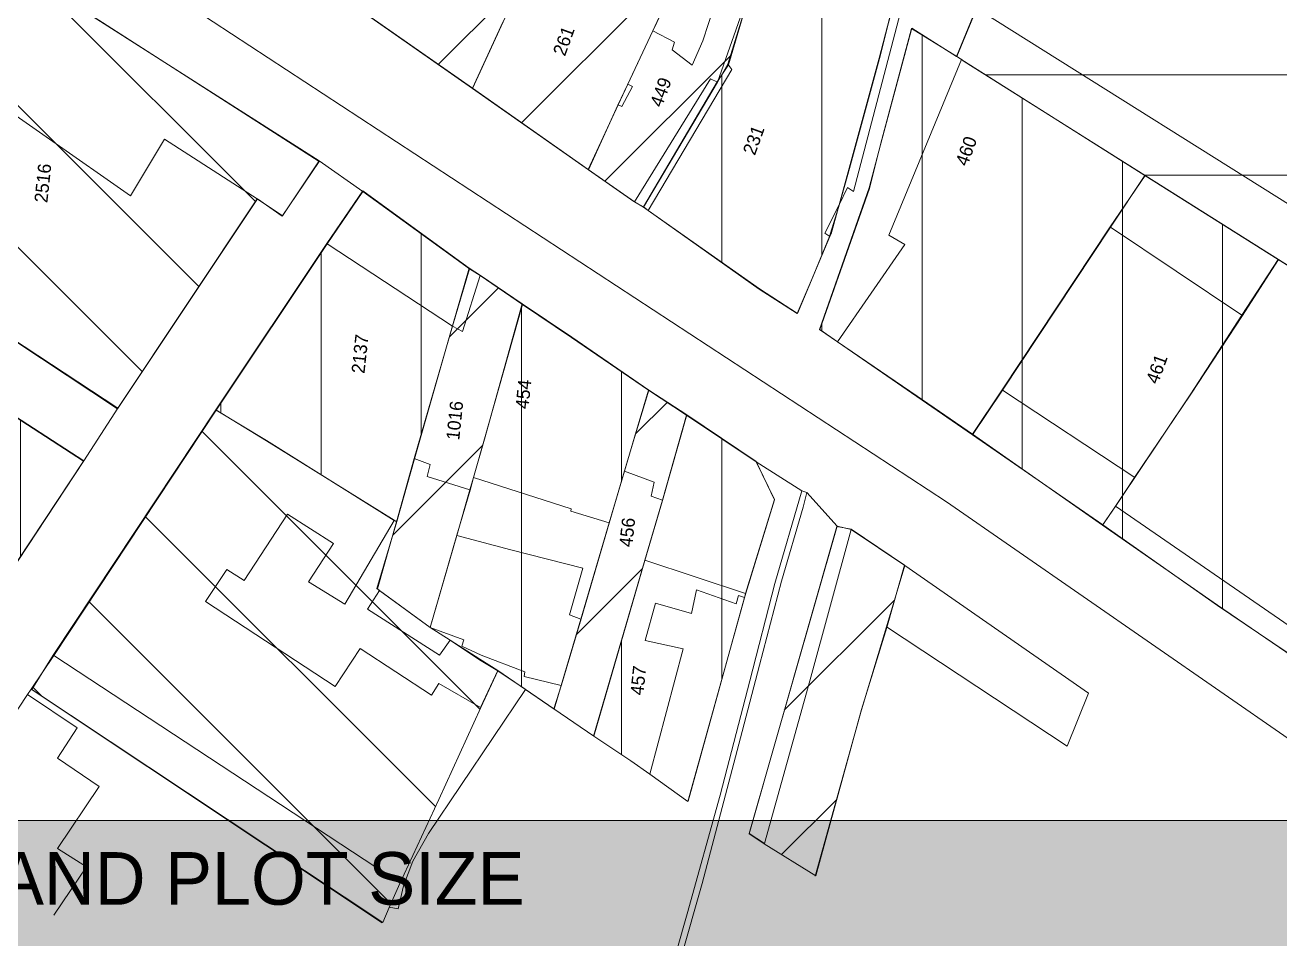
# Model space of a CAD drawing. Header units: metres. Extents: x -334141 to -333355, y -28147 to -27441.
# Drawn here: x -334022.3 to -333902.9, y -28019 to -27932.1 of the extents above; entities that cross this region are included whole.
import ezdxf

# ---------------------------------------------------------------- set-up
doc = ezdxf.new("R2010")
doc.units = ezdxf.units.M
for name, color, linetype, lineweight, true_color in [('EB-04-GRAIN-285-886', 7, 'CONTINUOUS', 18, 0xded5c8), ('EB-04-GRAIN-886-2329', 7, 'CONTINUOUS', 18, 0xc8bcac), ('EB-04-GRAIN-OVER-2329', 7, 'CONTINUOUS', 18, 0x9a856d), ('EB-04-GRAIN-UNDER-285', 7, 'CONTINUOUS', 18, 0xeee9e1), ('EB-BASE-DIVIDING', 7, 'CONTINUOUS', 18, 0xc8bcac), ('EB-BASE-PARCEL-NUMBERS', 7, 'CONTINUOUS', 9, 0x8a8d90), ('EB-BASE-PARCELS', 7, 'CONTINUOUS', 18, 0x8a8d90), ('EB-BASE-SHEETS', 7, 'CONTINUOUS', 9, 0xded8cf), ('EB-BASE-STRUCTURES', 7, 'CONTINUOUS', 18, 0x4e504d), ('EB-KEY-BACKGROUND', 7, 'CONTINUOUS', 0, 0xf4f2ed), ('EB-KEY-TEXT', 7, 'CONTINUOUS', 13, 0x151515)]:
    doc.layers.add(name, color=color, linetype=linetype, lineweight=lineweight, true_color=true_color)
doc.styles.add('OD-INTER', font='Inter.ttf')

msp = doc.modelspace()

# ---------------------------------------------------------------- hatches: boundary and pattern name
at = {"layer": 'EB-04-GRAIN-285-886', "transparency": 33554630}
h = msp.add_hatch(dxfattribs=at)
h.set_pattern_fill('ANSI31', color=256, scale=3, angle=45)
h.paths.add_polyline_path([(-333963.45, -27949.35), (-333956.45, -27937.49), (-333955.38, -27935.87), (-333953.48, -27929.38), (-333951.8, -27923.78), (-333939.29, -27928.44), (-333941.01, -27935.26), (-333943.88, -27945.71), (-333944.83, -27949.12), (-333945.67, -27951.86), (-333945.77, -27952.19), (-333947.49, -27956.35), (-333948.81, -27959.52), (-333952.43, -27957.17), (-333963, -27949.7), (-333963.45, -27949.35)])
h = msp.add_hatch(dxfattribs=at)
h.set_pattern_fill('ANSI31', color=256, scale=3, angle=45)
h.paths.add_polyline_path([(-333933.69, -27935.08), (-333933.23, -27935.32), (-333932.96, -27935.55), (-333915.75, -27946.37), (-333919.07, -27951.25), (-333929.34, -27966.76), (-333932.18, -27970.99), (-333937.42, -27967.36), (-333945.01, -27962.21), (-333946.73, -27961.04), (-333942, -27947.55), (-333940.93, -27943.48), (-333937.94, -27932.38), (-333933.69, -27935.08)])
h = msp.add_hatch(dxfattribs=at)
h.set_pattern_fill('ANSI31', color=256, scale=3, angle=45)
h.paths.add_polyline_path([(-333915.75, -27946.37), (-333903.08, -27954.37), (-333906.5, -27959.68), (-333911.4, -27967.17), (-333916.77, -27975.09), (-333918.53, -27977.8), (-333919.8, -27979.64), (-333932.18, -27970.99), (-333929.34, -27966.76), (-333919.07, -27951.25), (-333915.75, -27946.37)])
h = msp.add_hatch(dxfattribs=at)
h.set_pattern_fill('ANSI31', color=256, scale=3, angle=45)
h.paths.add_polyline_path([(-333993.57, -27952.84), (-333990.15, -27947.85), (-333980.04, -27955.2), (-333981.62, -27960.69), (-333985.22, -27973.33), (-333986.91, -27979.27), (-333987.18, -27979.15), (-333999.32, -27971.61), (-334004.12, -27968.67), (-333993.57, -27952.84)])
h = msp.add_hatch(dxfattribs=at)
h.set_pattern_fill('ANSI31', color=256, scale=3, angle=45)
h.paths.add_polyline_path([(-333896.01, -27958.83), (-333885.06, -27965.88), (-333881.53, -27968.23), (-333881.82, -27968.55), (-333895.81, -27989.81), (-333898.74, -27994.15), (-333902.36, -27991.69), (-333908.87, -27987.24), (-333919.8, -27979.64), (-333918.53, -27977.8), (-333916.77, -27975.09), (-333911.4, -27967.17), (-333906.5, -27959.68), (-333903.08, -27954.37), (-333896.01, -27958.83)])
h = msp.add_hatch(dxfattribs=at)
h.set_pattern_fill('ANSI31', color=256, scale=3, angle=45)
h.paths.add_polyline_path([(-333981.21, -27980.58), (-333979.95, -27976.3), (-333979.63, -27975.09), (-333978.58, -27971.46), (-333974.98, -27958.6), (-333970.27, -27961.76), (-333962.95, -27966.79), (-333964.31, -27971.3), (-333965.26, -27974.48), (-333966.73, -27979.43), (-333969.37, -27988.55), (-333971.25, -27994.81), (-333971.98, -27997.11), (-333974.7, -27995.24), (-333977.32, -27993.48), (-333979.04, -27992.42), (-333981.84, -27990.55), (-333983.75, -27989.37), (-333981.21, -27980.58)])
h = msp.add_hatch(dxfattribs=at)
h.set_pattern_fill('ANSI31', color=256, scale=3, angle=45)
h.paths.add_polyline_path([(-334026.97, -27989.07), (-334046.79, -27976.04), (-334046.3, -27975.28), (-334046.1, -27974.96), (-334043.44, -27970.5), (-334036.69, -27960.3), (-334022.68, -27969.68), (-334016.7, -27973.55), (-334022.96, -27982.99), (-334026.28, -27987.98), (-334026.97, -27989.07)])
h = msp.add_hatch(dxfattribs=at)
h.set_pattern_fill('ANSI31', color=256, scale=3, angle=45)
h.paths.add_polyline_path([(-333968.19, -27999.69), (-333963.34, -27982.99), (-333961.66, -27977.27), (-333959.33, -27969.14), (-333952.73, -27973.59), (-333951.01, -27977.21), (-333953.73, -27986.1), (-333953.84, -27986.54), (-333959.24, -28005.89), (-333962.85, -28003.32), (-333964.66, -28002.03), (-333968.19, -27999.69)])
at = {"layer": 'EB-04-GRAIN-886-2329', "transparency": 33554630}
h = msp.add_hatch(dxfattribs=at)
h.set_pattern_fill('ANSI31', color=256, scale=3, angle=90)
h.paths.add_polyline_path([(-334037.63, -27952.61), (-334027.65, -27937.53), (-334023.84, -27931.78), (-334021.19, -27927.77), (-333994.31, -27945.04), (-333997.83, -27950.24), (-334000.17, -27948.61), (-334013.47, -27968.56), (-334037.63, -27952.61)])
h = msp.add_hatch(dxfattribs=at)
h.set_pattern_fill('ANSI31', color=256, scale=3, angle=90)
h.paths.add_polyline_path([(-333986.91, -27979.27), (-333988.8, -27985.64), (-333988.53, -27985.87), (-333983.75, -27989.37), (-333981.84, -27990.55), (-333979.04, -27992.42), (-333977.32, -27993.48), (-333978.92, -27996.98), (-333982.93, -28005.72), (-333986.64, -28013.69), (-333987.65, -28015.99), (-333988.25, -28017.41), (-334021.63, -27995.25), (-334019.58, -27991.99), (-334004.12, -27968.67), (-333999.32, -27971.61), (-333987.18, -27979.15), (-333986.91, -27979.27)])
at = {"layer": 'EB-04-GRAIN-OVER-2329', "transparency": 33554630}
h = msp.add_hatch(dxfattribs=at)
h.set_pattern_fill('ANSI31', color=256, scale=3, angle=135)
h.paths.add_polyline_path([(-333863.11, -27973.54), (-333866.04, -27977.88), (-333866.59, -27977.63), (-333868.85, -27976.22), (-333869.12, -27975.99), (-333881.26, -27968.35), (-333881.53, -27968.23), (-333885.06, -27965.88), (-333896.01, -27958.83), (-333903.08, -27954.37), (-333915.75, -27946.37), (-333932.96, -27935.55), (-333933.23, -27935.32), (-333933.69, -27935.08), (-333930.75, -27927.86), (-333921.15, -27905.22), (-333915.39, -27891.43), (-333912.25, -27883.88), (-333911.04, -27881.15), (-333905.79, -27868.79), (-333904.28, -27865.18), (-333902.76, -27861.46), (-333886.71, -27868.47), (-333865.47, -27877.76), (-333875.94, -27899.15), (-333860.08, -27906.15), (-333850.33, -27910.49), (-333827.54, -27920.62), (-333831.06, -27925.83), (-333847.38, -27950.12), (-333850.7, -27954.99), (-333863.11, -27973.54)])
at = {"layer": 'EB-04-GRAIN-UNDER-285', "transparency": 33554630}
h = msp.add_hatch(dxfattribs=at)
h.set_pattern_fill('ANSI31', color=256, scale=3)
h.paths.add_polyline_path([(-333972.62, -27923.27), (-333973.51, -27925.01), (-333973.61, -27925.23), (-333975.61, -27929.27), (-333976.81, -27931.78), (-333979.71, -27938.12), (-333990.74, -27930.4), (-333987.33, -27923.19), (-333983.75, -27916.1), (-333981.75, -27917.17), (-333979.93, -27918.13), (-333979.21, -27918.49), (-333977.02, -27919.56), (-333976.93, -27919.68), (-333975.3, -27920.51), (-333974.75, -27920.75), (-333972.11, -27921.96), (-333972.62, -27923.27)])
h = msp.add_hatch(dxfattribs=at)
h.set_pattern_fill('ANSI31', color=256, scale=3)
h.paths.add_polyline_path([(-333960.78, -27928.9), (-333961.78, -27930.98), (-333962.58, -27932.62), (-333964.98, -27937.75), (-333965.88, -27939.71), (-333968.69, -27945.83), (-333979.71, -27938.12), (-333976.81, -27931.78), (-333975.61, -27929.27), (-333973.61, -27925.23), (-333973.51, -27925.01), (-333972.62, -27923.27), (-333960.78, -27928.9)])
h = msp.add_hatch(dxfattribs=at)
h.set_pattern_fill('ANSI31', color=256, scale=3)
h.paths.add_polyline_path([(-333956.45, -27937.49), (-333963.45, -27949.35), (-333964.36, -27948.87), (-333968.69, -27945.83), (-333965.88, -27939.71), (-333964.98, -27937.75), (-333962.58, -27932.62), (-333961.78, -27930.98), (-333960.78, -27928.9), (-333959.78, -27926.72), (-333953.48, -27929.38), (-333955.38, -27935.87), (-333956.45, -27937.49)])
h = msp.add_hatch(dxfattribs=at)
h.set_pattern_fill('ANSI31', color=256, scale=3)
h.paths.add_polyline_path([(-333981.62, -27960.69), (-333980.04, -27955.2), (-333978.95, -27955.9), (-333974.98, -27958.6), (-333978.58, -27971.46), (-333979.63, -27975.09), (-333979.95, -27976.3), (-333981.21, -27980.58), (-333983.75, -27989.37), (-333988.53, -27985.87), (-333988.8, -27985.64), (-333986.91, -27979.27), (-333985.22, -27973.33), (-333981.62, -27960.69)])
h = msp.add_hatch(dxfattribs=at)
h.set_pattern_fill('ANSI31', color=256, scale=3)
h.paths.add_polyline_path([(-333971.98, -27997.11), (-333971.25, -27994.81), (-333969.37, -27988.55), (-333966.73, -27979.43), (-333965.26, -27974.48), (-333964.31, -27971.3), (-333962.95, -27966.79), (-333959.33, -27969.14), (-333961.66, -27977.27), (-333963.34, -27982.99), (-333968.19, -27999.69), (-333971.98, -27997.11)])
h = msp.add_hatch(dxfattribs=at)
h.set_pattern_fill('ANSI31', color=256, scale=3)
h.paths.add_polyline_path([(-333945.08, -27979.75), (-333943.7, -27980.02), (-333938.63, -27983.42), (-333940.33, -27989.35), (-333942.73, -27997.15), (-333947.08, -28012.98), (-333951.98, -28009.92), (-333953.42, -28008.98), (-333945.08, -27979.75)])
at = {"layer": 'EB-KEY-BACKGROUND', "transparency": 33554687}
msp.add_hatch(color=256, dxfattribs=at).paths.add_polyline_path([(-334064.11, -28007.72), (-333479.11, -28007.72), (-333479.11, -28147.22), (-334064.11, -28147.22)])

# ---------------------------------------------------------------- linework, layer by layer
at = {"layer": 'EB-04-GRAIN-285-886'}
for points in [[(-333963.45, -27949.35), (-333956.45, -27937.49), (-333955.38, -27935.87), (-333953.48, -27929.38), (-333951.8, -27923.78), (-333939.29, -27928.44), (-333941.01, -27935.26), (-333943.88, -27945.71), (-333944.83, -27949.12), (-333945.67, -27951.86), (-333945.77, -27952.19), (-333947.49, -27956.35), (-333948.81, -27959.52), (-333952.43, -27957.17), (-333963, -27949.7), (-333963.45, -27949.35)], [(-333933.69, -27935.08), (-333933.23, -27935.32), (-333932.96, -27935.55), (-333915.75, -27946.37), (-333919.07, -27951.25), (-333929.34, -27966.76), (-333932.18, -27970.99), (-333937.42, -27967.36), (-333945.01, -27962.21), (-333946.73, -27961.04), (-333942, -27947.55), (-333940.93, -27943.48), (-333937.94, -27932.38), (-333933.69, -27935.08)], [(-333915.75, -27946.37), (-333903.08, -27954.37), (-333906.5, -27959.68), (-333911.4, -27967.17), (-333916.77, -27975.09), (-333918.53, -27977.8), (-333919.8, -27979.64), (-333932.18, -27970.99), (-333929.34, -27966.76), (-333919.07, -27951.25), (-333915.75, -27946.37)], [(-333993.57, -27952.84), (-333990.15, -27947.85), (-333980.04, -27955.2), (-333981.62, -27960.69), (-333985.22, -27973.33), (-333986.91, -27979.27), (-333987.18, -27979.15), (-333999.32, -27971.61), (-334004.12, -27968.67), (-333993.57, -27952.84)], [(-333896.01, -27958.83), (-333885.06, -27965.88), (-333881.53, -27968.23), (-333881.82, -27968.55), (-333895.81, -27989.81), (-333898.74, -27994.15), (-333902.36, -27991.69), (-333908.87, -27987.24), (-333919.8, -27979.64), (-333918.53, -27977.8), (-333916.77, -27975.09), (-333911.4, -27967.17), (-333906.5, -27959.68), (-333903.08, -27954.37), (-333896.01, -27958.83)], [(-333981.21, -27980.58), (-333979.95, -27976.3), (-333979.63, -27975.09), (-333978.58, -27971.46), (-333974.98, -27958.6), (-333970.27, -27961.76), (-333962.95, -27966.79), (-333964.31, -27971.3), (-333965.26, -27974.48), (-333966.73, -27979.43), (-333969.37, -27988.55), (-333971.25, -27994.81), (-333971.98, -27997.11), (-333974.7, -27995.24), (-333977.32, -27993.48), (-333979.04, -27992.42), (-333981.84, -27990.55), (-333983.75, -27989.37), (-333981.21, -27980.58)], [(-334026.97, -27989.07), (-334046.79, -27976.04), (-334046.3, -27975.28), (-334046.1, -27974.96), (-334043.44, -27970.5), (-334036.69, -27960.3), (-334022.68, -27969.68), (-334016.7, -27973.55), (-334022.96, -27982.99), (-334026.28, -27987.98), (-334026.97, -27989.07)], [(-333968.19, -27999.69), (-333963.34, -27982.99), (-333961.66, -27977.27), (-333959.33, -27969.14), (-333952.73, -27973.59), (-333951.01, -27977.21), (-333953.73, -27986.1), (-333953.84, -27986.54), (-333959.24, -28005.89), (-333962.85, -28003.32), (-333964.66, -28002.03), (-333968.19, -27999.69)]]:
    msp.add_lwpolyline(points, close=True, dxfattribs=at)
at = {"layer": 'EB-04-GRAIN-886-2329'}
for points in [[(-334037.63, -27952.61), (-334027.65, -27937.53), (-334023.84, -27931.78), (-334021.19, -27927.77), (-333994.31, -27945.04), (-333997.83, -27950.24), (-334000.17, -27948.61), (-334013.47, -27968.56), (-334037.63, -27952.61)], [(-333986.91, -27979.27), (-333988.8, -27985.64), (-333988.53, -27985.87), (-333983.75, -27989.37), (-333981.84, -27990.55), (-333979.04, -27992.42), (-333977.32, -27993.48), (-333978.92, -27996.98), (-333982.93, -28005.72), (-333986.64, -28013.69), (-333987.65, -28015.99), (-333988.25, -28017.41), (-334021.63, -27995.25), (-334019.58, -27991.99), (-334004.12, -27968.67), (-333999.32, -27971.61), (-333987.18, -27979.15), (-333986.91, -27979.27)]]:
    msp.add_lwpolyline(points, close=True, dxfattribs=at)
at = {"layer": 'EB-04-GRAIN-OVER-2329'}
msp.add_lwpolyline([(-333896.01, -27958.83), (-333903.08, -27954.37), (-333915.75, -27946.37), (-333932.96, -27935.55), (-333933.23, -27935.32), (-333933.69, -27935.08), (-333930.75, -27927.86), (-333921.15, -27905.22), (-333915.39, -27891.43), (-333912.25, -27883.88), (-333911.04, -27881.15), (-333905.79, -27868.79), (-333904.28, -27865.18), (-333902.76, -27861.46)], dxfattribs=at)
at = {"layer": 'EB-04-GRAIN-UNDER-285'}
for points in [[(-333972.62, -27923.27), (-333973.51, -27925.01), (-333973.61, -27925.23), (-333975.61, -27929.27), (-333976.81, -27931.78), (-333979.71, -27938.12), (-333990.74, -27930.4), (-333987.33, -27923.19), (-333983.75, -27916.1), (-333981.75, -27917.17), (-333979.93, -27918.13), (-333979.21, -27918.49), (-333977.02, -27919.56), (-333976.93, -27919.68), (-333975.3, -27920.51), (-333974.75, -27920.75), (-333972.11, -27921.96), (-333972.62, -27923.27)], [(-333960.78, -27928.9), (-333961.78, -27930.98), (-333962.58, -27932.62), (-333964.98, -27937.75), (-333965.88, -27939.71), (-333968.69, -27945.83), (-333979.71, -27938.12), (-333976.81, -27931.78), (-333975.61, -27929.27), (-333973.61, -27925.23), (-333973.51, -27925.01), (-333972.62, -27923.27), (-333960.78, -27928.9)], [(-333956.45, -27937.49), (-333963.45, -27949.35), (-333964.36, -27948.87), (-333968.69, -27945.83), (-333965.88, -27939.71), (-333964.98, -27937.75), (-333962.58, -27932.62), (-333961.78, -27930.98), (-333960.78, -27928.9), (-333959.78, -27926.72), (-333953.48, -27929.38), (-333955.38, -27935.87), (-333956.45, -27937.49)], [(-333981.62, -27960.69), (-333980.04, -27955.2), (-333978.95, -27955.9), (-333974.98, -27958.6), (-333978.58, -27971.46), (-333979.63, -27975.09), (-333979.95, -27976.3), (-333981.21, -27980.58), (-333983.75, -27989.37), (-333988.53, -27985.87), (-333988.8, -27985.64), (-333986.91, -27979.27), (-333985.22, -27973.33), (-333981.62, -27960.69)], [(-333971.98, -27997.11), (-333971.25, -27994.81), (-333969.37, -27988.55), (-333966.73, -27979.43), (-333965.26, -27974.48), (-333964.31, -27971.3), (-333962.95, -27966.79), (-333959.33, -27969.14), (-333961.66, -27977.27), (-333963.34, -27982.99), (-333968.19, -27999.69), (-333971.98, -27997.11)], [(-333945.08, -27979.75), (-333943.7, -27980.02), (-333938.63, -27983.42), (-333940.33, -27989.35), (-333942.73, -27997.15), (-333947.08, -28012.98), (-333951.98, -28009.92), (-333953.42, -28008.98), (-333945.08, -27979.75)]]:
    msp.add_lwpolyline(points, close=True, dxfattribs=at)
at = {"layer": 'EB-BASE-DIVIDING'}
for points in [[(-333994.31, -27944.99), (-333990.16, -27947.89)], [(-334016.69, -27973.51), (-334013.45, -27968.52)], [(-333952.74, -27973.61), (-333948.4, -27976.37)], [(-333948.4, -27976.37), (-333950.98, -27985.17), (-333953.35, -27994.44), (-333956.15, -28005.3), (-333959.31, -28016.59), (-333962.26, -28026.96), (-333964.67, -28035.01), (-333967.18, -28042.51), (-333969.17, -28049.78), (-333971.83, -28059.69), (-333974.81, -28070.3), (-333975.41, -28073.28), (-333976.28, -28079.36), (-333977.24, -28085.43), (-333979.49, -28095.94), (-333981.41, -28105.38), (-333982.33, -28109.07), (-333983.79, -28113.72), (-333985.07, -28116.95), (-333986.77, -28120.89), (-333988.22, -28124.19), (-333989, -28125.27)], [(-333959.88, -28020.71), (-333957.86, -28013.71), (-333954.06, -27999.26), (-333952.41, -27992.95), (-333950.32, -27984.96), (-333948.26, -27977.93), (-333947.92, -27976.54)], [(-333947.92, -27976.54), (-333948.4, -27976.37)], [(-333945.03, -27979.71), (-333947.92, -27976.54)]]:
    msp.add_lwpolyline(points, dxfattribs=at)
at = {"layer": 'EB-BASE-PARCELS'}
for points in [[(-333915.39, -27891.47), (-333921.16, -27905.24), (-333930.72, -27927.89), (-333933.66, -27935.07)], [(-333979.72, -27938.09), (-333990.72, -27930.41), (-333987.3, -27923.23), (-333983.79, -27916.1)], [(-333979.72, -27938.09), (-333976.83, -27931.81), (-333975.57, -27929.24), (-333973.63, -27925.28), (-333973.49, -27925)], [(-334021.21, -27927.8), (-333994.31, -27944.99)], [(-333939.27, -27928.39), (-333941.05, -27935.22), (-333943.91, -27945.7), (-333944.86, -27949.16)], [(-333955.42, -27935.81), (-333953.46, -27929.44)], [(-333961.78, -27930.93), (-333962.58, -27932.64)], [(-333933.66, -27935.07), (-333937.96, -27932.4), (-333940.91, -27943.44), (-333941.97, -27947.61), (-333946.7, -27961.03), (-333944.99, -27962.21)], [(-333962.58, -27932.64), (-333964.94, -27937.7)], [(-333956.43, -27937.52), (-333955.42, -27935.81)], [(-333933.66, -27935.07), (-333933.22, -27935.35)], [(-333933.22, -27935.35), (-333932.92, -27935.53), (-333915.78, -27946.38)], [(-333968.73, -27945.81), (-333979.72, -27938.09)], [(-333964.94, -27937.7), (-333965.86, -27939.67)], [(-333963.47, -27949.38), (-333956.43, -27937.52)], [(-333965.86, -27939.67), (-333968.73, -27945.81)], [(-333994.31, -27944.99), (-333997.8, -27950.22), (-334000.19, -27948.61)], [(-333964.31, -27948.88), (-333968.73, -27945.81)], [(-333915.78, -27946.38), (-333919.04, -27951.29)], [(-333915.78, -27946.38), (-333903.11, -27954.36)], [(-333993.54, -27952.89), (-333990.16, -27947.89)], [(-333990.16, -27947.89), (-333980.01, -27955.25)], [(-334000.19, -27948.61), (-334013.45, -27968.52)], [(-333963.47, -27949.38), (-333964.31, -27948.88)], [(-333963.01, -27949.7), (-333963.47, -27949.38)], [(-333945.74, -27952.19), (-333947.52, -27956.39), (-333948.84, -27959.52), (-333952.46, -27957.2), (-333963.01, -27949.7)], [(-333944.86, -27949.16), (-333945.62, -27951.92), (-333945.74, -27952.19)], [(-333919.04, -27951.29), (-333929.33, -27966.78)], [(-334013.45, -27968.52), (-334037.61, -27952.62)], [(-334004.1, -27968.71), (-333993.54, -27952.89)], [(-333906.54, -27959.65), (-333903.11, -27954.36)], [(-333903.11, -27954.36), (-333896.01, -27958.81)], [(-333981.63, -27960.71), (-333980.01, -27955.25)], [(-333978.98, -27955.88), (-333980.01, -27955.25)], [(-333974.97, -27958.64), (-333978.98, -27955.88)], [(-333979.63, -27975.09), (-333978.59, -27971.43), (-333974.97, -27958.64)], [(-333974.97, -27958.64), (-333970.3, -27961.8), (-333962.98, -27966.79)], [(-333916.74, -27975.1), (-333911.42, -27967.15), (-333906.54, -27959.65)], [(-334016.69, -27973.51), (-334022.65, -27969.64), (-334036.7, -27960.31), (-334043.41, -27970.46), (-334046.11, -27974.92), (-334046.33, -27975.29)], [(-333985.25, -27973.29), (-333981.63, -27960.71)], [(-333944.99, -27962.21), (-333937.46, -27967.41), (-333932.16, -27971.04)], [(-333965.26, -27974.49), (-333964.31, -27971.27), (-333962.98, -27966.79)], [(-333959.36, -27969.18), (-333962.98, -27966.79)], [(-333929.33, -27966.78), (-333932.16, -27971.04)], [(-334004.1, -27968.71), (-334019.54, -27992.02)], [(-334004.1, -27968.71), (-333999.31, -27971.57)], [(-333959.36, -27969.18), (-333961.66, -27977.24)], [(-333952.74, -27973.61), (-333959.36, -27969.18)], [(-333999.31, -27971.57), (-333987.16, -27979.19)], [(-333932.16, -27971.04), (-333919.77, -27979.61)], [(-334026.27, -27987.99), (-334022.93, -27983), (-334016.69, -27973.51)], [(-333986.95, -27979.32), (-333985.25, -27973.29)], [(-333953.74, -27986.13), (-333951.01, -27977.19), (-333952.74, -27973.61)], [(-333979.97, -27976.27), (-333979.63, -27975.09)], [(-333966.72, -27979.41), (-333965.26, -27974.49)], [(-333918.56, -27977.82), (-333916.74, -27975.1)], [(-333981.22, -27980.62), (-333979.97, -27976.27)], [(-333961.66, -27977.24), (-333963.32, -27982.96)], [(-333919.77, -27979.61), (-333918.56, -27977.82)], [(-333986.95, -27979.32), (-333988.76, -27985.68), (-333988.56, -27985.83)], [(-333987.16, -27979.19), (-333986.95, -27979.32)], [(-333969.41, -27988.56), (-333966.72, -27979.41)], [(-333945.03, -27979.71), (-333953.41, -28008.96), (-333951.94, -28009.9)], [(-333943.72, -27980.05), (-333945.03, -27979.71)], [(-333938.59, -27983.46), (-333943.72, -27980.05)], [(-333919.77, -27979.61), (-333908.87, -27987.28), (-333902.35, -27991.69), (-333898.73, -27994.14)], [(-333983.73, -27989.35), (-333981.22, -27980.62)], [(-333963.32, -27982.96), (-333968.2, -27999.68)], [(-333938.59, -27983.46), (-333940.34, -27989.29)], [(-333938.59, -27983.46), (-333921.13, -27995.59), (-333923.16, -28000.65)], [(-333988.56, -27985.83), (-333983.73, -27989.35)], [(-333959.21, -28005.88), (-333953.84, -27986.52)], [(-333953.84, -27986.52), (-333953.74, -27986.13)], [(-333981.83, -27990.57), (-333983.73, -27989.35)], [(-333971.27, -27994.86), (-333969.41, -27988.56)], [(-333940.34, -27989.29), (-333942.71, -27997.2), (-333947.12, -28013.02)], [(-333977.32, -27993.46), (-333979.01, -27992.38), (-333981.83, -27990.57)], [(-334019.54, -27992.02), (-334021.68, -27995.22)], [(-333978.94, -27996.96), (-333977.32, -27993.46)], [(-333974.68, -27995.25), (-333977.32, -27993.46)], [(-334022.02, -27995.74), (-334021.68, -27995.22)], [(-334021.68, -27995.22), (-333988.3, -28017.45)], [(-333974.68, -27995.25), (-333971.94, -27997.12)], [(-333971.94, -27997.12), (-333971.27, -27994.86)], [(-334035.76, -28016.53), (-334022.02, -27995.74)]]:
    msp.add_lwpolyline(points, dxfattribs=at)
at = {"layer": 'EB-BASE-SHEETS'}
msp.add_lwpolyline([(-334051.2, -27899.63), (-334011.34, -27927.19), (-333934.63, -27977.41), (-333882.66, -28013.43), (-333877.31, -28017.15)], dxfattribs=at)
at = {"layer": 'EB-BASE-STRUCTURES'}
for points in [[(-333863.14, -27973.58), (-333931.4, -27930.71), (-333929.49, -27927.39), (-333929.91, -27927.13), (-333928.12, -27923.83), (-333928.45, -27923.47), (-333926.52, -27920.09), (-333927.01, -27919.83), (-333925.19, -27916.54), (-333925.56, -27916.22), (-333923.77, -27912.99), (-333924.07, -27912.83), (-333922.1, -27909.34), (-333922.58, -27909.02), (-333920.68, -27905.83), (-333921.03, -27905.46), (-333919.32, -27902.5), (-333919.54, -27902.27), (-333917.71, -27898.88), (-333918.02, -27898.49), (-333916.32, -27895.28), (-333916.54, -27894.93), (-333914.82, -27891.75), (-333915.39, -27891.47)], [(-333944.86, -27949.16), (-333944.05, -27947.51), (-333943.48, -27947.89), (-333938.34, -27928.28), (-333939.26, -27927.96)], [(-333962.58, -27932.64), (-333960.51, -27933.69), (-333960.73, -27934.43), (-333958.82, -27935.89), (-333957.8, -27933.57), (-333956.72, -27930.29), (-333954.08, -27930.86), (-333956.43, -27937.52)], [(-333955.42, -27935.81), (-333955.07, -27936.31), (-333963.01, -27949.7)], [(-333933.22, -27935.35), (-333940.12, -27952.05), (-333938.61, -27952.94), (-333944.99, -27962.21)], [(-333956.43, -27937.52), (-333957.09, -27937.2), (-333964.31, -27948.88)], [(-334000.19, -27948.61), (-334009.02, -27942.92), (-334012.25, -27948.32), (-334027.67, -27937.53)], [(-333965.86, -27939.67), (-333965.53, -27939.81), (-333964.51, -27937.93), (-333964.94, -27937.7)], [(-333945.74, -27952.19), (-333946.21, -27951.87), (-333944.86, -27949.16)], [(-333906.54, -27959.65), (-333919.04, -27951.29)], [(-333993.54, -27952.89), (-333981.63, -27960.71)], [(-333978.98, -27955.88), (-333980.67, -27961.22), (-333981.63, -27960.71)], [(-333916.74, -27975.1), (-333929.33, -27966.78)], [(-333979.97, -27976.27), (-333984.03, -27975.01), (-333983.74, -27973.87), (-333985.25, -27973.29)], [(-333979.63, -27975.09), (-333974.57, -27976.73), (-333970.33, -27978.07), (-333970.38, -27978.3), (-333966.72, -27979.41)], [(-333965.26, -27974.49), (-333962.45, -27975.54), (-333962.73, -27976.88), (-333961.66, -27977.24)], [(-333978.94, -27996.96), (-333982.93, -27994.69), (-333983.63, -27995.78), (-333990.4, -27991.36), (-333992.78, -27994.97), (-334005.1, -27986.9), (-334003.07, -27983.85), (-334001.42, -27984.9), (-333997.3, -27978.59), (-333992.94, -27981.36), (-333995.32, -27985.01), (-333991.85, -27987.15), (-333987.16, -27979.19)], [(-333918.56, -27977.82), (-333901.12, -27989.85), (-333899.34, -27987.33), (-333895.85, -27989.78)], [(-333943.72, -27980.05), (-333947.64, -27994.43), (-333951.94, -28009.9)], [(-333981.22, -27980.62), (-333976.08, -27981.98), (-333969.23, -27983.71), (-333970.5, -27988.16), (-333969.41, -27988.56)], [(-333953.74, -27986.13), (-333963.32, -27982.96)], [(-333988.56, -27985.83), (-333989.69, -27987.63), (-333982.86, -27992), (-333981.83, -27990.57)], [(-333953.84, -27986.52), (-333954.42, -27986.33), (-333954.63, -27987.1), (-333958.4, -27985.78), (-333958.88, -27988.04), (-333962.32, -27987.05), (-333963.31, -27990.6), (-333959.68, -27991.38), (-333962.84, -28003.31)], [(-333971.27, -27994.86), (-333974.8, -27994.01), (-333974.74, -27993.59), (-333978.9, -27991.98), (-333980.72, -27991.15), (-333980.53, -27990.53), (-333983.73, -27989.35)], [(-333923.16, -28000.65), (-333940.34, -27989.29)], [(-333986.6, -28013.67), (-334019.54, -27992.02)], [(-333974.68, -27995.25), (-333983.91, -28008.94), (-333985.4, -28011.59), (-333986.29, -28013.92), (-333986.78, -28016.11), (-333987.64, -28015.94)], [(-334022.02, -27995.74), (-334017.32, -27998.91), (-334019.19, -28001.8), (-334015.22, -28004.48), (-334019.19, -28010.36), (-334016.43, -28012.13), (-334019.54, -28016.72)]]:
    msp.add_lwpolyline(points, dxfattribs=at)
at = {"layer": 'EB-KEY-TEXT'}
msp.add_lwpolyline([(-334064.11, -28007.72), (-333479.11, -28007.72), (-333479.11, -28147.22), (-334064.11, -28147.22)], close=True, dxfattribs=at)

# ---------------------------------------------------------------- texts
at = {"layer": 'EB-BASE-PARCEL-NUMBERS', "style": 'OD-INTER'}
for s, rotation, p in [('261', 69.9902, (-333970.93, -27935.11)), ('449', 69.9902, (-333961.71, -27939.98)), ('231', 69.9902, (-333952.87, -27944.54)), ('460', 69.9902, (-333932.66, -27945.58)), ('2516', 83.9793, (-334020.15, -27949.02)), ('2137', 83.9793, (-333989.99, -27965.26)), ('461', 69.9902, (-333914.54, -27966.3)), ('454', 83.9793, (-333974.4, -27968.63)), ('1016', 83.9793, (-333980.98, -27971.59)), ('456', 83.9793, (-333964.53, -27981.76)), ('457', 83.9793, (-333963.48, -27995.85))]:
    msp.add_text(s, height=1.25, rotation=rotation, dxfattribs=at).set_placement(p)
at = {"layer": 'EB-KEY-TEXT', "style": 'OD-INTER'}
msp.add_text('04  GRAIN AND PLOT SIZE', height=5, dxfattribs=at).set_placement((-334059.11, -28015.72))

doc.saveas('drawing.dxf')
